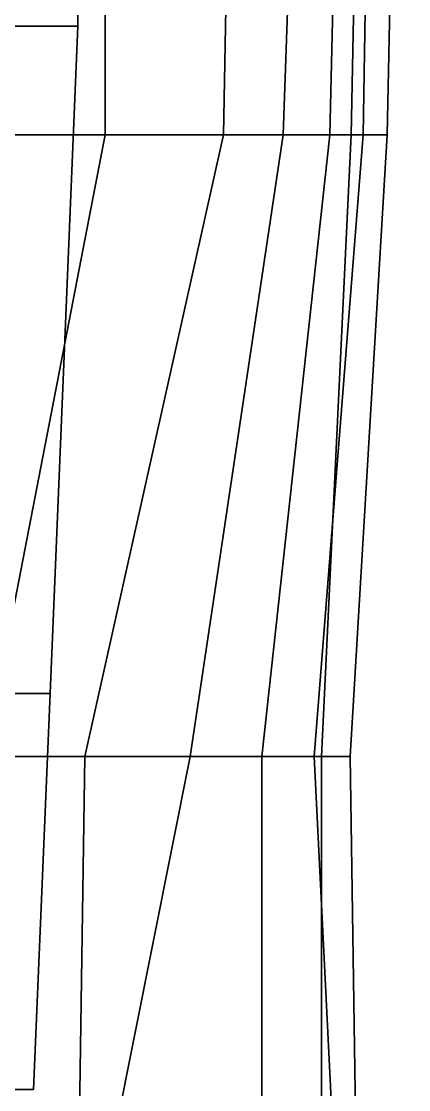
# Model space of a CAD drawing. Header units: millimetres. Extents: x -5 to 5, y -63 to 51.
# Drawn here: x 1.55 to 4.79, y -32.54 to -23.59 of the extents above; entities that cross this region are included whole.
import ezdxf

# ---------------------------------------------------------------- set-up
doc = ezdxf.new("R2010")
doc.units = ezdxf.units.MM
doc.layers.add('hull2', color=7, linetype='Continuous')
doc.layers.add('railings', color=6, linetype='Continuous')

msp = doc.modelspace()

# ---------------------------------------------------------------- linework, layer by layer
for points in [[(2.02, -23.63, 3.02), (2.02, -21.2, 2.96), (2.02, -21.2, 3.84), (2.02, -23.63, 3.84)], [(2.02, -22.73, 3.84), (-2.02, -22.73, 3.84), (-2.02, -23.63, 3.84), (2.02, -23.63, 3.84)], [(2.02, -23.63, 4.18), (-2.02, -23.63, 4.18), (-1.79, -29.22, 4.18), (1.79, -29.22, 4.18)], [(2.02, -23.63, 3.84), (-2.02, -23.63, 3.84), (-2.02, -23.63, 4.18), (2.02, -23.63, 4.18)], [(1.79, -29.22, 3.02), (2.02, -23.63, 3.02), (2.02, -23.63, 4.18), (1.79, -29.22, 4.18)], [(1.79, -29.22, 5.28), (-1.79, -29.22, 5.28), (-1.66, -32.54, 5.28), (1.65, -32.54, 5.28)], [(1.79, -29.22, 4.18), (-1.79, -29.22, 4.18), (-1.79, -29.22, 5.28), (1.79, -29.22, 5.28)], [(1.65, -32.54, 3.02), (1.79, -29.22, 3.02), (1.79, -29.22, 5.28), (1.65, -32.54, 5.28)], [(1.65, -32.54, 5.28), (-1.66, -32.54, 5.28), (-1.66, -32.54, 3.02), (1.65, -32.54, 3.02)]]:
    msp.add_3dface(points)
at = {"layer": 'hull2'}
for points in [[(0, -15.92, 2.97), (4.48, -15.92, 2.81), (4.31, -24.54, 3), (0, -24.54, 3.09)], [(2.25, -15.92, -2.64), (0.59, -15.92, -2.97), (0.67, -24.54, -2.77), (2.25, -24.54, -2.16)], [(3.4, -15.92, -2.3), (2.25, -15.92, -2.64), (2.25, -24.54, -2.16), (3.24, -24.54, -1.71)], [(4.04, -15.92, -1.97), (3.4, -15.92, -2.3), (3.24, -24.54, -1.71), (3.74, -24.54, -1.4)], [(4.33, -15.92, -1.69), (4.04, -15.92, -1.97), (3.74, -24.54, -1.4), (4.13, -24.54, -1.1)], [(4.55, -15.92, -1.27), (4.33, -15.92, -1.69), (4.13, -24.54, -1.1), (4.41, -24.54, -0.64)], [(4.48, -15.92, 2.81), (4.79, -15.92, 0.75), (4.61, -24.54, 1.14), (4.31, -24.54, 3)], [(4.79, -15.92, -0.69), (4.55, -15.92, -1.27), (4.41, -24.54, -0.64), (4.61, -24.54, -0.1)], [(4.79, -15.92, 0.75), (4.79, -15.92, -0.69), (4.61, -24.54, -0.1), (4.61, -24.54, 1.14)], [(0, -24.54, 3.09), (4.31, -24.54, 3), (4.06, -29.75, 3), (0, -29.75, 3.13)], [(2.25, -24.54, -2.16), (0.67, -24.54, -2.77), (0.57, -29.75, -2.58), (1.24, -29.75, -2.12)], [(3.24, -24.54, -1.71), (2.25, -24.54, -2.16), (1.24, -29.75, -2.12), (2.08, -29.75, -1.67)], [(3.74, -24.54, -1.4), (3.24, -24.54, -1.71), (2.08, -29.75, -1.67), (2.96, -29.75, -1.36)], [(4.13, -24.54, -1.1), (3.74, -24.54, -1.4), (2.96, -29.75, -1.36), (3.56, -29.75, -1.01)], [(4.41, -24.54, -0.64), (4.13, -24.54, -1.1), (3.56, -29.75, -1.01), (4, -29.75, -0.6)], [(4.61, -24.54, -0.1), (4.41, -24.54, -0.64), (4, -29.75, -0.6), (4.3, -29.75, 0.15)], [(4.31, -24.54, 3), (4.61, -24.54, 1.14), (4.3, -29.75, 1.68), (4.06, -29.75, 3)], [(4.61, -24.54, 1.14), (4.61, -24.54, -0.1), (4.3, -29.75, 0.15), (4.3, -29.75, 1.68)], [(0, -29.75, 3.13), (4.06, -29.75, 3), (4.06, -34.43, 2.91), (0, -34.43, 3.04)], [(2.08, -29.75, -1.67), (1.24, -29.75, -2.12), (1.04, -34.43, -1.72), (2.01, -34.43, -1.66)], [(2.96, -29.75, -1.36), (2.08, -29.75, -1.67), (2.01, -34.43, -1.66), (2.03, -34.43, -1.35)], [(3.56, -29.75, -1.01), (2.96, -29.75, -1.36), (2.03, -34.43, -1.35), (3.56, -34.43, -0.75)], [(4, -29.75, -0.6), (3.56, -29.75, -1.01), (3.56, -34.43, -0.75), (4.23, -34.43, -0.17)], [(4.3, -29.75, 0.15), (4, -29.75, -0.6), (4.23, -34.43, -0.17), (4.37, -34.43, 0.58)], [(4.06, -29.75, 3), (4.3, -29.75, 1.68), (4.37, -34.43, 1.51), (4.06, -34.43, 2.91)], [(4.3, -29.75, 1.68), (4.3, -29.75, 0.15), (4.37, -34.43, 0.58), (4.37, -34.43, 1.51)]]:
    msp.add_3dface(points, dxfattribs=at)
at = {"layer": 'railings'}
for points in [[(4.31, -24.54, 3), (4.48, -15.92, 2.81), (4.48, -15.92, 3.89), (4.31, -24.54, 3.9)], [(4.31, -24.54, 3.9), (4.48, -15.92, 3.89), (4.48, -15.92, 2.81), (4.31, -24.54, 3)], [(1.79, -29.22, 4.83), (2.02, -23.63, 4.83), (2.02, -23.63, 4.18), (1.79, -29.22, 4.18)], [(1.79, -29.22, 4.18), (2.02, -23.63, 4.18), (2.02, -23.63, 4.83), (1.79, -29.22, 4.83)], [(4.06, -29.75, 3), (4.31, -24.54, 3), (4.31, -24.54, 3.9), (4.06, -29.75, 3.96)], [(4.06, -29.75, 3.96), (4.31, -24.54, 3.9), (4.31, -24.54, 3), (4.06, -29.75, 3)], [(4.06, -34.43, 2.91), (4.06, -29.75, 3), (4.06, -29.75, 3.96), (4.06, -34.43, 3.9)], [(4.06, -34.43, 3.9), (4.06, -29.75, 3.96), (4.06, -29.75, 3), (4.06, -34.43, 2.91)]]:
    msp.add_3dface(points, dxfattribs=at)

doc.saveas('drawing.dxf')
